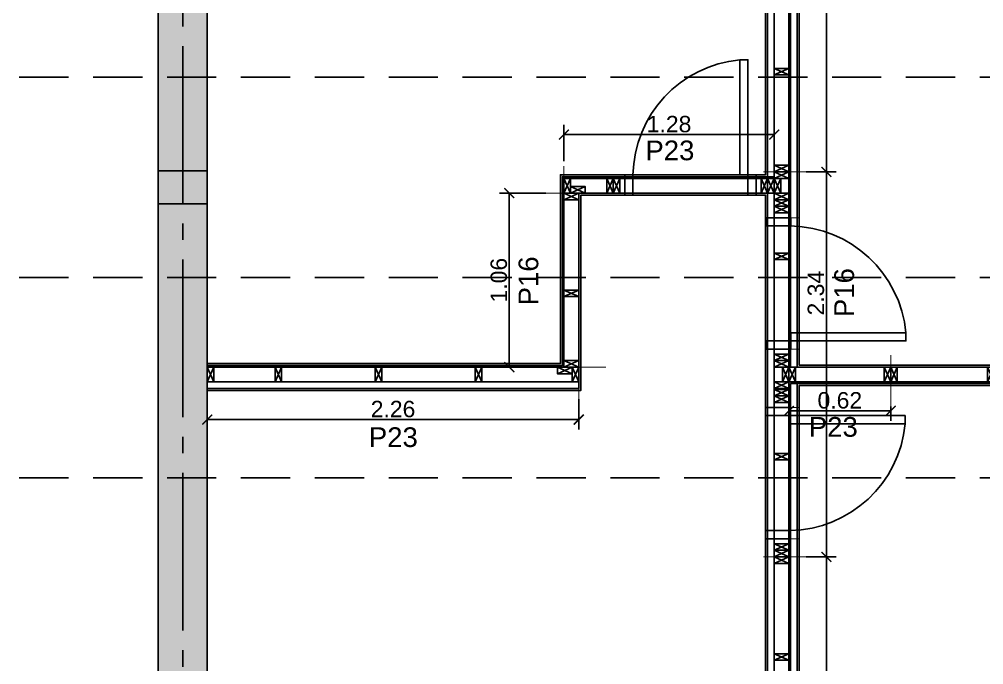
# Model space of a CAD drawing. Header units: millimetres. Extents: x -13913 to 5993, y 1496 to 3225.
# Drawn here: x 3006.13 to 3012, y 1622.26 to 1626.2 of the extents above; entities that cross this region are included whole.
import ezdxf

# ---------------------------------------------------------------- set-up
doc = ezdxf.new("R2010")
doc.units = ezdxf.units.MM
doc.header["$PDMODE"] = 35
for name, pattern in [('ACAD_ISO04W100', [30, 24, -3, 0, -3]), ('CONTINUA', [200, 100, 100]), ('DASHED', [0.75, 0.5, -0.25])]:
    doc.linetypes.add(name, pattern=pattern)
doc.layers.get('Defpoints').update_dxf_attribs({"color": 230})
for name, color, linetype in [('EJES', 8, 'Continuous'), ('P1- OSB', 7, 'Continuous'), ('P1-CARPINTERIAS', 7, 'Continuous'), ('P1-COLUMNA HºAº', 7, 'Continuous'), ('P1-COTAS', 7, 'Continuous'), ('P1-DURLOK INTERIOR', 7, 'Continuous'), ('P1-ESTRUCTURAS', 7, 'Continuous'), ('P1-LISTON 4CM', 7, 'Continuous'), ('P1-MAMPOSTERIA LADRILLO', 7, 'Continuous'), ('P1-MUROS', 7, 'Continuous'), ('P1-PANEL', 7, 'Continuous'), ('P1-TEXTOS', 7, 'Continuous')]:
    doc.layers.add(name, color=color, linetype=linetype)
doc.styles.add('Arial02.5', font='arial.ttf', dxfattribs={"width": 0.8, "height": 0.025})
doc.styles.add('Arial10', font='arial.ttf', dxfattribs={"height": 0.1})
doc.dimstyles.new('COTA-1-50', dxfattribs={"dimtxt": 0.1, "dimasz": 0.06, "dimexe": 0.06, "dimexo": 0.15, "dimgap": 0.0125, "dimtad": 1, "dimzin": 0, "dimdsep": 46, "dimtxsty": 'Arial10', "dimblk1": 'ARCHTICK', "dimblk2": 'ARCHTICK', "dimsah": 1, "dimcen": 0.09, "dimclrd": 7, "dimclre": 7, "dimclrt": 7, "dimazin": 0, "dimtfac": 1, "dimtofl": 0, "dimtmove": 2, "dimatfit": 3, "dimldrblk": 'ARCHTICK', "dimfxl": 1, "dimtolj": 1, "dimtzin": 0, "dimarcsym": 0})

# ---------------------------------------------------------------- blocks, each defined once
blk = doc.blocks.new('A$C5c9c5e68')
at = {"color": 0}
blk.add_lwpolyline([(2.262326002735335, 0.09000000000014552), (2.262326002735335, 2.273736754432321e-13), (0, 2.273736754432321e-13), (1.369356232316932e-05, 0.09000000000014552)], close=True, dxfattribs=at)
for points in [[(0.04001374500830934, 2.273736754432321e-13), (1.374500834572245e-05, 2.273736754432321e-13), (1.374500834572245e-05, 0.09000000000037289), (0.04001374500830934, 0.09000000000037289), (0.04001374500830934, 2.273736754432321e-13), (1.374500834572245e-05, 0.09000000000037289), (0.04001374500830934, 0.09000000000037289), (1.374500834572245e-05, 2.273736754432321e-13)], [(0.4523260027349352, 0), (0.4123260027349716, 0), (0.4123260027349716, 0.09000000000014552), (0.4523260027349352, 0.09000000000014552), (0.4523260027349352, 0), (0.4123260027349716, 0.09000000000014552), (0.4523260027349352, 0.09000000000014552), (0.4123260027349716, 0)], [(1.062326002735063, 0), (1.022326002735099, 0), (1.022326002735099, 0.09000000000014552), (1.062326002735063, 0.09000000000014552), (1.062326002735063, 0), (1.022326002735099, 0.09000000000014552), (1.062326002735063, 0.09000000000014552), (1.022326002735099, 0)], [(1.67232600273519, 0), (1.632326002735226, 0), (1.632326002735226, 0.09000000000014552), (1.67232600273519, 0.09000000000014552), (1.67232600273519, 0), (1.632326002735226, 0.09000000000014552), (1.67232600273519, 0.09000000000014552), (1.632326002735226, 0)], [(2.222326002735372, 0.09000000000014552), (2.222326002735372, 0.0500000000001819), (2.132326002735226, 0.0500000000001819), (2.132326002735226, 0.09000000000014552), (2.222326002735372, 0.09000000000014552), (2.132326002735226, 0.0500000000001819), (2.132326002735226, 0.09000000000014552), (2.222326002735372, 0.0500000000001819)], [(2.262326002735335, 2.273736754432321e-13), (2.222326002735372, 2.273736754432321e-13), (2.222326002735372, 0.09000000000037289), (2.262326002735335, 0.09000000000037289), (2.262326002735335, 2.273736754432321e-13), (2.222326002735372, 0.09000000000037289), (2.262326002735335, 0.09000000000037289), (2.222326002735372, 2.273736754432321e-13)]]:
    blk.add_lwpolyline(points, dxfattribs=at)
blk = doc.blocks.new('A$C75e540f8')
at = {"color": 0}
blk.add_lwpolyline([(0, 1.059999150000067), (0.09000000000014552, 1.059999150000067), (0.09000000000014552, 0), (0, 0)], close=True, dxfattribs=at)
for points in [[(0.09000000000014552, 1.059999150000067), (0.09000000000014552, 1.019999150000103), (0, 1.019999150000103), (0, 1.059999150000067), (0.09000000000014552, 1.059999150000067), (0, 1.019999150000103), (0, 1.059999150000067), (0.09000000000014552, 1.019999150000103)], [(0.09000000000014552, 0.4699991500001488), (0.09000000000014552, 0.4299991500001852), (0, 0.4299991500001852), (0, 0.4699991500001488), (0.09000000000014552, 0.4699991500001488), (0, 0.4299991500001852), (0, 0.4699991500001488), (0.09000000000014552, 0.4299991500001852)], [(0.09000000000014552, 0.03999999999996362), (0.09000000000014552, 0), (0, 0), (0, 0.03999999999996362), (0.09000000000014552, 0.03999999999996362), (0, 0), (0, 0.03999999999996362), (0.09000000000014552, 0)]]:
    blk.add_lwpolyline(points, dxfattribs=at)
blk = doc.blocks.new('A$C77f14a46')
at = {"color": 0}
blk.add_lwpolyline([(1.280187690827006, 0.09000000004130015), (1.280187690734238, 4.1154635255225e-11), (0, 0), (0, 0.09000000004130015)], close=True, dxfattribs=at)
for points in [[(0.04000000001815351, 4.1154635255225e-11), (1.818989403545856e-11, 4.1154635255225e-11), (1.818989403545856e-11, 0.09000000004130015), (0.04000000001815351, 0.09000000004130015), (0.04000000001815351, 4.1154635255225e-11), (1.818989403545856e-11, 0.09000000004130015), (0.04000000001815351, 0.09000000004130015), (1.818989403545856e-11, 4.1154635255225e-11)], [(0.3001876908265331, 4.1154635255225e-11), (0.2601876908265695, 4.1154635255225e-11), (0.2601876908265695, 0.09000000004130015), (0.3001876908265331, 0.09000000004130015), (0.3001876908265331, 4.1154635255225e-11), (0.2601876908265695, 0.09000000004130015), (0.3001876908265331, 0.09000000004130015), (0.2601876908265695, 4.1154635255225e-11)], [(0.3401876908264967, 4.1154635255225e-11), (0.3001876908265331, 4.1154635255225e-11), (0.3001876908265331, 0.09000000004130015), (0.3401876908264967, 0.09000000004130015), (0.3401876908264967, 4.1154635255225e-11), (0.3001876908265331, 0.09000000004130015), (0.3401876908264967, 0.09000000004130015), (0.3001876908265331, 4.1154635255225e-11)], [(1.240187690827042, 4.1154635255225e-11), (1.200187690827079, 4.1154635255225e-11), (1.200187690827079, 0.09000000004130015), (1.240187690827042, 0.09000000004130015), (1.240187690827042, 4.1154635255225e-11), (1.200187690827079, 0.09000000004130015), (1.240187690827042, 0.09000000004130015), (1.200187690827079, 4.1154635255225e-11)], [(1.280187690827006, 4.1154635255225e-11), (1.240187690827042, 4.1154635255225e-11), (1.240187690827042, 0.09000000004130015), (1.280187690827006, 0.09000000004130015), (1.280187690827006, 4.1154635255225e-11), (1.240187690827042, 0.09000000004130015), (1.280187690827006, 0.09000000004130015), (1.240187690827042, 4.1154635255225e-11)], [(0.1300000000364889, 0.03999999999996362), (0.1300000000364889, 0), (0.04000000003634341, 0), (0.04000000003634341, 0.03999999999996362), (0.1300000000364889, 0.03999999999996362), (0.04000000003634341, 0), (0.04000000003634341, 0.03999999999996362), (0.1300000000364889, 0)]]:
    blk.add_lwpolyline(points, dxfattribs=at)
blk = doc.blocks.new('A$C43dd4c95')
at = {"color": 0}
blk.add_lwpolyline([(0.09000000000014552, 0), (0.09000000000014552, 2.344999150002877), (0, 2.344999150002877), (0, 0)], close=True, dxfattribs=at)
for points in [[(0.09000000000014552, 2.344999150002877), (0.09000000000014552, 2.304999150002914), (0, 2.304999150002914), (0, 2.344999150002877), (0.09000000000014552, 2.344999150002877), (0, 2.304999150002914), (0, 2.344999150002877), (0.09000000000014552, 2.304999150002914)], [(0.03999999999996362, 2.214999150002768), (0, 2.214999150002768), (0, 2.304999150002914), (0.03999999999996362, 2.304999150002914), (0.03999999999996362, 2.214999150002768), (0, 2.304999150002914), (0.03999999999996362, 2.304999150002914), (0, 2.214999150002768)], [(0.09000000000014552, 2.214999149961614), (0.09000000000014552, 2.17499914996165), (0, 2.17499914996165), (0, 2.214999149961614), (0.09000000000014552, 2.214999149961614), (0, 2.17499914996165), (0, 2.214999149961614), (0.09000000000014552, 2.17499914996165)], [(0.09000000000014552, 2.17499914996165), (0.09000000000014552, 2.134999149961686), (0, 2.134999149961686), (0, 2.17499914996165), (0.09000000000014552, 2.17499914996165), (0, 2.134999149961686), (0, 2.17499914996165), (0.09000000000014552, 2.134999149961686)], [(0.09000000000014552, 2.134999149961686), (0.09000000000014552, 2.094999149961723), (0, 2.094999149961723), (0, 2.134999149961686), (0.09000000000014552, 2.134999149961686), (0, 2.094999149961723), (0, 2.134999149961686), (0.09000000000014552, 2.094999149961723)], [(0.09000000000014552, 1.234999999961474), (0.09000000000014552, 1.19499999996151), (0, 1.19499999996151), (0, 1.234999999961474), (0.09000000000014552, 1.234999999961474), (0, 1.19499999996151), (0, 1.234999999961474), (0.09000000000014552, 1.19499999996151)], [(0.09000000000014552, 1.19499999996151), (0.09000000000014552, 1.154999999961547), (0, 1.154999999961547), (0, 1.19499999996151), (0.09000000000014552, 1.19499999996151), (0, 1.154999999961547), (0, 1.19499999996151), (0.09000000000014552, 1.154999999961547)], [(0.09000000000014552, 1.065000000002783), (0.0500000000001819, 1.065000000002783), (0.0500000000001819, 1.155000000002929), (0.09000000000014552, 1.155000000002929), (0.09000000000014552, 1.065000000002783), (0.0500000000001819, 1.155000000002929), (0.09000000000014552, 1.155000000002929), (0.0500000000001819, 1.065000000002783)], [(0.09000000000014552, 1.064999999961628), (0.09000000000014552, 1.024999999961665), (0, 1.024999999961665), (0, 1.064999999961628), (0.09000000000014552, 1.064999999961628), (0, 1.024999999961665), (0, 1.064999999961628), (0.09000000000014552, 1.024999999961665)], [(0.09000000000014552, 1.019999999999754), (0.09000000000014552, 0.9799999999997908), (0, 0.9799999999997908), (0, 1.019999999999754), (0.09000000000014552, 1.019999999999754), (0, 0.9799999999997908), (0, 1.019999999999754), (0.09000000000014552, 0.9799999999997908)], [(0.09000000000014552, 0.9799999999997908), (0.09000000000014552, 0.9399999999998272), (0, 0.9399999999998272), (0, 0.9799999999997908), (0.09000000000014552, 0.9799999999997908), (0, 0.9399999999998272), (0, 0.9799999999997908), (0.09000000000014552, 0.9399999999998272)], [(0.09000000000014552, 0.07999999999992724), (0.09000000000014552, 0.03999999999996362), (0, 0.03999999999996362), (0, 0.07999999999992724), (0.09000000000014552, 0.07999999999992724), (0, 0.03999999999996362), (0, 0.07999999999992724), (0.09000000000014552, 0.03999999999996362)], [(0.09000000000014552, 0.03999999999996362), (0.09000000000014552, 0), (0, 0), (0, 0.03999999999996362), (0.09000000000014552, 0.03999999999996362), (0, 0), (0, 0.03999999999996362), (0.09000000000014552, 0)]]:
    blk.add_lwpolyline(points, dxfattribs=at)
at = {"color": 8}
for points in [[(0.09000000000014552, 1.849999999999682), (0.09000000000014552, 1.809999999999718), (0, 1.809999999999718), (0, 1.849999999999682), (0.09000000000014552, 1.849999999999682), (0, 1.809999999999718), (0, 1.849999999999682), (0.09000000000014552, 1.809999999999718)], [(0.09000000000014552, 0.6299999999998818), (0.09000000000014552, 0.5899999999999181), (0, 0.5899999999999181), (0, 0.6299999999998818), (0.09000000000014552, 0.6299999999998818), (0, 0.5899999999999181), (0, 0.6299999999998818), (0.09000000000014552, 0.5899999999999181)]]:
    blk.add_lwpolyline(points, dxfattribs=at)
blk = doc.blocks.new('A$C1afa53f3')
at = {"color": 0}
blk.add_lwpolyline([(0.09000000000014552, 2.440000000000055), (0.09000000000014552, 0), (0, 0), (0, 2.440000000000055)], close=True, dxfattribs=at)
for points in [[(0.09000000000014552, 2.440000000000055), (0.09000000000014552, 2.400000000000091), (0, 2.400000000000091), (0, 2.440000000000055), (0.09000000000014552, 2.440000000000055), (0, 2.400000000000091), (0, 2.440000000000055), (0.09000000000014552, 2.400000000000091)], [(0.09000000000014552, 1.849999999999682), (0.09000000000014552, 1.809999999999718), (0, 1.809999999999718), (0, 1.849999999999682), (0.09000000000014552, 1.849999999999682), (0, 1.809999999999718), (0, 1.849999999999682), (0.09000000000014552, 1.809999999999718)], [(0.09000000000014552, 1.240000000000009), (0.09000000000014552, 1.200000000000045), (0, 1.200000000000045), (0, 1.240000000000009), (0.09000000000014552, 1.240000000000009), (0, 1.200000000000045), (0, 1.240000000000009), (0.09000000000014552, 1.200000000000045)], [(0.09000000000014552, 0.6299999999998818), (0.09000000000014552, 0.5899999999999181), (0, 0.5899999999999181), (0, 0.6299999999998818), (0.09000000000014552, 0.6299999999998818), (0, 0.5899999999999181), (0, 0.6299999999998818), (0.09000000000014552, 0.5899999999999181)], [(0.09000000000014552, 0.03999999999996362), (0.09000000000014552, 0), (0, 0), (0, 0.03999999999996362), (0.09000000000014552, 0.03999999999996362), (0, 0), (0, 0.03999999999996362), (0.09000000000014552, 0)]]:
    blk.add_lwpolyline(points, dxfattribs=at)
blk = doc.blocks.new('A$C5d69daeb')
at = {"color": 0}
blk.add_lwpolyline([(0.09000000000014552, 1.830000000000609), (0.09000000000014552, 0), (0, 0), (0, 1.830000000000609)], close=True, dxfattribs=at)
for points in [[(0.09000000000014552, 1.830000000000609), (0.09000000000014552, 1.790000000000646), (0, 1.790000000000646), (0, 1.830000000000609), (0.09000000000014552, 1.830000000000609), (0, 1.790000000000646), (0, 1.830000000000609), (0.09000000000014552, 1.790000000000646)], [(0.09000000000014552, 1.240000000000464), (0.09000000000014552, 1.2000000000005), (0, 1.2000000000005), (0, 1.240000000000464), (0.09000000000014552, 1.240000000000464), (0, 1.2000000000005), (0, 1.240000000000464), (0.09000000000014552, 1.2000000000005)], [(0.09000000000014552, 0.6300000000005639), (0.09000000000014552, 0.5900000000006003), (0, 0.5900000000006003), (0, 0.6300000000005639), (0.09000000000014552, 0.6300000000005639), (0, 0.5900000000006003), (0, 0.6300000000005639), (0.09000000000014552, 0.5900000000006003)], [(0.09000000000014552, 0.04000000000064574), (0.09000000000014552, 6.821210263296962e-13), (0, 6.821210263296962e-13), (0, 0.04000000000064574), (0.09000000000014552, 0.04000000000064574), (0, 6.821210263296962e-13), (0, 0.04000000000064574), (0.09000000000014552, 6.821210263296962e-13)]]:
    blk.add_lwpolyline(points, dxfattribs=at)
blk = doc.blocks.new('A$Ca9eaa56d')
at = {"color": 0}
for points in [[(0.04000000002270099, 5.138645065017045e-11), (2.273736754432321e-11, 5.138645065017045e-11), (2.273736754432321e-11, 0.09000000005153197), (0.04000000002270099, 0.09000000005153197), (0.04000000002270099, 5.138645065017045e-11), (2.273736754432321e-11, 0.09000000005153197), (0.04000000002270099, 0.09000000005153197), (2.273736754432321e-11, 5.138645065017045e-11)], [(0.6199999999994361, 5.138645065017045e-11), (0.5799999999994725, 5.138645065017045e-11), (0.5799999999994725, 0.09000000005153197), (0.6199999999994361, 0.09000000005153197), (0.6199999999994361, 5.138645065017045e-11), (0.5799999999994725, 0.09000000005153197), (0.6199999999994361, 0.09000000005153197), (0.5799999999994725, 5.138645065017045e-11)]]:
    blk.add_lwpolyline(points, dxfattribs=at)
blk.add_lwpolyline([(4.547473508864641e-11, 0.08999999999991815), (0.6199999999994361, 0.09000000005153197), (0.6199999999994361, 5.161382432561368e-11), (0, 0)], close=True, dxfattribs=at)
blk = doc.blocks.new('A$Ca94d6937')
at = {"color": 0}
for points in [[(0.03999999999996362, 4.138200893066823e-11), (0, 4.138200893066823e-11), (0, 0.09000000004152753), (0.03999999999996362, 0.09000000004152753), (0.03999999999996362, 4.138200893066823e-11), (0, 0.09000000004152753), (0.03999999999996362, 0.09000000004152753), (0, 4.138200893066823e-11)], [(0.6300000000001091, 4.138200893066823e-11), (0.5900000000001455, 4.138200893066823e-11), (0.5900000000001455, 0.09000000004152753), (0.6300000000001091, 0.09000000004152753), (0.6300000000001091, 4.138200893066823e-11), (0.5900000000001455, 0.09000000004152753), (0.6300000000001091, 0.09000000004152753), (0.5900000000001455, 4.138200893066823e-11)], [(1.240000000000236, 0), (1.200000000000273, 0), (1.200000000000273, 0.09000000000014552), (1.240000000000236, 0.09000000000014552), (1.240000000000236, 0), (1.200000000000273, 0.09000000000014552), (1.240000000000236, 0.09000000000014552), (1.200000000000273, 0)], [(1.850000000000364, 0), (1.8100000000004, 0), (1.8100000000004, 0.09000000000014552), (1.850000000000364, 0.09000000000014552), (1.850000000000364, 0), (1.8100000000004, 0.09000000000014552), (1.850000000000364, 0.09000000000014552), (1.8100000000004, 0)], [(2.440000000000055, 4.138200893066823e-11), (2.400000000000091, 4.138200893066823e-11), (2.400000000000091, 0.09000000004152753), (2.440000000000055, 0.09000000004152753), (2.440000000000055, 4.138200893066823e-11), (2.400000000000091, 0.09000000004152753), (2.440000000000055, 0.09000000004152753), (2.400000000000091, 4.138200893066823e-11)]]:
    blk.add_lwpolyline(points, dxfattribs=at)
blk.add_lwpolyline([(1.818989403545856e-11, 0.09000000000014552), (2.546585164964199e-11, 4.160938260611147e-11), (2.44000000002552, 9.094947017729282e-13), (2.44000000002552, 0.09000000000082764)], close=True, dxfattribs=at)
blk = doc.blocks.new('_ARCHTICK')
at = {"color": 0, "linetype": 'ByBlock', "const_width": 0.15}
blk.add_lwpolyline([(-0.5, -0.5), (0.5, 0.5)], dxfattribs=at)
blk = doc.blocks.new('*D229')
at = {"layer": 'Defpoints', "color": 0, "transparency": 16777216}
for p in [(3010.768192455428, 1627.706138510435), (3010.768192455428, 1625.266138510435), (3011.041209287706, 1625.266138510435)]:
    blk.add_point(p, dxfattribs=at)
at = {"layer": 'P1-COTAS', "color": 7, "lineweight": -2, "transparency": 16777216}
for p, q in [((3010.918192455428, 1627.706138510435), (3011.101209287706, 1627.706138510435)), ((3011.041209287706, 1627.706138510435), (3011.041209287706, 1625.266138510435)), ((3010.918192455428, 1625.266138510435), (3011.101209287706, 1625.266138510435))]:
    blk.add_line(p, q, dxfattribs=at)
at = {"layer": 'P1-COTAS', "color": 7, "lineweight": -2, "transparency": 16777216, "xscale": 0.06, "yscale": 0.06, "zscale": 0.06}
for p, rotation in [((3011.041209287706, 1627.706138510435), 90), ((3011.041209287706, 1625.266138510435), 270)]:
    blk.add_blockref('_ARCHTICK', p, dxfattribs=dict(at, rotation=rotation))
at = {"layer": 'P1-COTAS', "color": 7, "transparency": 16777216, "insert": (3010.978504649234, 1626.486138510434), "char_height": 0.1, "attachment_point": 5, "rotation": 90, "style": 'Arial10'}
blk.add_mtext('\\A1;2.44', dxfattribs=at)
blk = doc.blocks.new('*D230')
at = {"layer": 'Defpoints', "color": 0, "transparency": 16777216}
for p in [(3010.768192455428, 1625.266138510435), (3010.768192455428, 1622.921139360432), (3011.041209287709, 1622.921139360432)]:
    blk.add_point(p, dxfattribs=at)
at = {"layer": 'P1-COTAS', "color": 7, "lineweight": -2, "transparency": 16777216}
for p, q in [((3010.918192455428, 1625.266138510435), (3011.101209287709, 1625.266138510435)), ((3011.041209287709, 1625.266138510435), (3011.041209287709, 1622.921139360432)), ((3010.918192455428, 1622.921139360432), (3011.101209287709, 1622.921139360432))]:
    blk.add_line(p, q, dxfattribs=at)
at = {"layer": 'P1-COTAS', "color": 7, "lineweight": -2, "transparency": 16777216, "xscale": 0.06, "yscale": 0.06, "zscale": 0.06}
for p, rotation in [((3011.041209287709, 1625.266138510435), 90), ((3011.041209287709, 1622.921139360432), 270)]:
    blk.add_blockref('_ARCHTICK', p, dxfattribs=dict(at, rotation=rotation))
at = {"layer": 'P1-COTAS', "color": 7, "transparency": 16777216, "insert": (3010.977617882522, 1624.527209531016), "char_height": 0.1, "attachment_point": 5, "rotation": 90, "style": 'Arial10'}
blk.add_mtext('\\A1;2.34', dxfattribs=at)
blk = doc.blocks.new('*D231')
at = {"layer": 'Defpoints', "color": 0, "transparency": 16777216}
for p in [(3010.768192455428, 1622.921139360432), (3010.768192455428, 1621.091139360432), (3011.04120928771, 1621.091139360432)]:
    blk.add_point(p, dxfattribs=at)
at = {"layer": 'P1-COTAS', "color": 7, "lineweight": -2, "transparency": 16777216}
for p, q in [((3010.918192455428, 1622.921139360432), (3011.101209287709, 1622.921139360432)), ((3011.04120928771, 1622.921139360432), (3011.04120928771, 1621.091139360432)), ((3010.918192455428, 1621.091139360432), (3011.101209287709, 1621.091139360432))]:
    blk.add_line(p, q, dxfattribs=at)
at = {"layer": 'P1-COTAS', "color": 7, "lineweight": -2, "transparency": 16777216, "xscale": 0.06, "yscale": 0.06, "zscale": 0.06}
for p, rotation in [((3011.04120928771, 1622.921139360432), 90), ((3011.04120928771, 1621.091139360432), 270)]:
    blk.add_blockref('_ARCHTICK', p, dxfattribs=dict(at, rotation=rotation))
at = {"layer": 'P1-COTAS', "color": 7, "transparency": 16777216, "insert": (3010.977617882525, 1622.006139360431), "char_height": 0.1, "attachment_point": 5, "rotation": 90, "style": 'Arial10'}
blk.add_mtext('\\A1;1.83', dxfattribs=at)
blk = doc.blocks.new('*D220')
at = {"layer": 'Defpoints', "color": 0, "transparency": 16777216}
for p in [(3010.81319688018, 1623.986129404739), (3011.433192455473, 1623.986129404739), (3011.433192455473, 1623.810285772533)]:
    blk.add_point(p, dxfattribs=at)
at = {"layer": 'P1-COTAS', "color": 7, "lineweight": -2, "transparency": 16777216}
for p, q in [((3010.81319688018, 1623.836129404739), (3010.81319688018, 1623.750285772534)), ((3010.81319688018, 1623.810285772533), (3011.433192455473, 1623.810285772533)), ((3011.433192455473, 1623.836129404739), (3011.433192455473, 1623.750285772534))]:
    blk.add_line(p, q, dxfattribs=at)
at = {"layer": 'P1-COTAS', "color": 7, "lineweight": -2, "transparency": 16777216, "xscale": 0.06, "yscale": 0.06, "zscale": 0.06, "rotation": 180}
blk.add_blockref('_ARCHTICK', (3010.81319688018, 1623.810285772533), dxfattribs=at)
at = {"layer": 'P1-COTAS', "color": 7, "lineweight": -2, "transparency": 16777216, "xscale": 0.06, "yscale": 0.06, "zscale": 0.06}
blk.add_blockref('_ARCHTICK', (3011.433192455473, 1623.810285772533), dxfattribs=at)
at = {"layer": 'P1-COTAS', "color": 7, "transparency": 16777216, "insert": (3011.123194667826, 1623.873843071306), "char_height": 0.1, "attachment_point": 5, "style": 'Arial10'}
blk.add_mtext('\\A1;0.62', dxfattribs=at)
blk = doc.blocks.new('*D221')
at = {"layer": 'Defpoints', "color": 0, "transparency": 16777216}
for p in [(3009.4430047646, 1625.492655874322), (3009.4430047646, 1625.181138510414), (3010.72319245538, 1625.181138510434)]:
    blk.add_point(p, dxfattribs=at)
at = {"layer": 'P1-COTAS', "color": 7, "lineweight": -2, "transparency": 16777216}
for p, q in [((3009.4430047646, 1625.331138510414), (3009.4430047646, 1625.552655874322)), ((3010.72319245538, 1625.331138510434), (3010.72319245538, 1625.552655874322)), ((3010.72319245538, 1625.492655874322), (3009.4430047646, 1625.492655874322))]:
    blk.add_line(p, q, dxfattribs=at)
at = {"layer": 'P1-COTAS', "color": 7, "lineweight": -2, "transparency": 16777216, "xscale": 0.06, "yscale": 0.06, "zscale": 0.06, "rotation": 180}
blk.add_blockref('_ARCHTICK', (3009.4430047646, 1625.492655874322), dxfattribs=at)
at = {"layer": 'P1-COTAS', "color": 7, "lineweight": -2, "transparency": 16777216, "xscale": 0.06, "yscale": 0.06, "zscale": 0.06}
blk.add_blockref('_ARCHTICK', (3010.72319245538, 1625.492655874322), dxfattribs=at)
at = {"layer": 'P1-COTAS', "color": 7, "transparency": 16777216, "insert": (3010.08309860999, 1625.556213173094), "char_height": 0.1, "attachment_point": 5, "style": 'Arial10'}
blk.add_mtext('\\A1;1.28', dxfattribs=at)
blk = doc.blocks.new('*D222')
at = {"layer": 'Defpoints', "color": 0, "transparency": 16777216}
for p in [(3009.48300476473, 1625.136138510435), (3009.110036634428, 1624.076139360394), (3009.48300476473, 1624.076139360394)]:
    blk.add_point(p, dxfattribs=at)
at = {"layer": 'P1-COTAS', "color": 7, "lineweight": -2, "transparency": 16777216}
for p, q in [((3009.33300476473, 1625.136138510435), (3009.050036634428, 1625.136138510435)), ((3009.110036634428, 1625.136138510435), (3009.110036634428, 1624.076139360394)), ((3009.33300476473, 1624.076139360394), (3009.050036634428, 1624.076139360394))]:
    blk.add_line(p, q, dxfattribs=at)
at = {"layer": 'P1-COTAS', "color": 7, "lineweight": -2, "transparency": 16777216, "xscale": 0.06, "yscale": 0.06, "zscale": 0.06}
for p, rotation in [((3009.110036634428, 1625.136138510435), 90), ((3009.110036634428, 1624.076139360394), 270)]:
    blk.add_blockref('_ARCHTICK', p, dxfattribs=dict(at, rotation=rotation))
at = {"layer": 'P1-COTAS', "color": 7, "transparency": 16777216, "insert": (3009.046479335656, 1624.606138935413), "char_height": 0.1, "attachment_point": 5, "rotation": 90, "style": 'Arial10'}
blk.add_mtext('\\A1;1.06', dxfattribs=at)
blk = doc.blocks.new('*D219')
at = {"layer": 'Defpoints', "color": 0, "transparency": 16777216}
for p in [(3007.270683186617, 1624.03113513672), (3009.533009189352, 1624.031135136708), (3009.533009189352, 1623.757138473468)]:
    blk.add_point(p, dxfattribs=at)
at = {"layer": 'P1-COTAS', "color": 7, "lineweight": -2, "transparency": 16777216}
for p, q in [((3007.270683186617, 1623.88113513672), (3007.270683186617, 1623.697138473468)), ((3009.533009189352, 1623.881135136708), (3009.533009189352, 1623.697138473468)), ((3007.270683186617, 1623.757138473468), (3009.533009189352, 1623.757138473468))]:
    blk.add_line(p, q, dxfattribs=at)
at = {"layer": 'P1-COTAS', "color": 7, "lineweight": -2, "transparency": 16777216, "xscale": 0.06, "yscale": 0.06, "zscale": 0.06, "rotation": 180}
blk.add_blockref('_ARCHTICK', (3007.270683186617, 1623.757138473468), dxfattribs=at)
at = {"layer": 'P1-COTAS', "color": 7, "lineweight": -2, "transparency": 16777216, "xscale": 0.06, "yscale": 0.06, "zscale": 0.06}
blk.add_blockref('_ARCHTICK', (3009.533009189352, 1623.757138473468), dxfattribs=at)
at = {"layer": 'P1-COTAS', "color": 7, "transparency": 16777216, "insert": (3008.401846187985, 1623.82069577224), "char_height": 0.1, "attachment_point": 5, "style": 'Arial10'}
blk.add_mtext('\\A1;2.26', dxfattribs=at)

msp = doc.modelspace()

# ---------------------------------------------------------------- hatches: boundary and pattern name
at = {"layer": 'P1-COLUMNA HºAº'}
h = msp.add_hatch(color=8, dxfattribs=at)
h.dxf.hatch_style = 1
h.paths.add_polyline_path([(3007.270696880179, 1625.271389554438), (3007.270696880179, 1625.071389554438), (3006.970696880179, 1625.071389554438), (3006.970696880179, 1625.271389554438)])
at = {"layer": 'P1-MAMPOSTERIA LADRILLO', "true_color": 0xcc2427}
h = msp.add_hatch(color=242, dxfattribs=at)
h.dxf.hatch_style = 1
h.paths.add_polyline_path([(3006.970696880181, 1618.521622859132), (3006.970669493011, 1628.364642754423), (3007.270696880179, 1628.364616060484), (3007.270696880179, 1618.521623693851)])

# ---------------------------------------------------------------- linework, layer by layer
at = {"layer": 'EJES', "color": 18, "linetype": 'ACAD_ISO04W100', "ltscale": 0.04, "true_color": 0x000000}
msp.add_lwpolyline([(3007.120683186617, 1644.231908161929), (3007.120683186617, 1611.827887161403)], dxfattribs=at)
at = {"layer": 'P1- OSB'}
for points in [[(3010.813196880086, 1624.076135136762), (3010.822696880179, 1624.076135136711), (3010.822696880179, 1628.231126088029), (3010.813196880179, 1628.231126088029)], [(3010.723196880179, 1625.235634286762), (3010.723196880179, 1625.226134286762), (3009.443009189352, 1625.226134286803), (3009.443009189352, 1624.076135136721), (3007.270683186617, 1624.076135136721), (3007.270683186617, 1624.085635136721), (3009.433509189352, 1624.085635136721), (3009.433509189352, 1625.235634286762)], [(3010.822696880179, 1620.43613513676), (3010.81319688018, 1620.436135136763), (3010.813196879885, 1623.986135136711), (3013.873196880181, 1623.986135136705), (3013.873196880156, 1623.976635136721), (3010.822696880179, 1623.976635136721)]]:
    msp.add_lwpolyline(points, close=True, dxfattribs=at)
at = {"layer": 'P1-CARPINTERIAS', "color": 8, "linetype": 'CONTINUA'}
for points in [[(3010.513318014814, 1625.948134286761), (3010.563196030183, 1625.948134286761), (3010.563196030183, 1625.123634286721), (3010.613196030179, 1625.123634286721), (3010.61319603018, 1625.248134286762), (3010.513196030181, 1625.248134286762), (3010.513318014814, 1625.948134286761, 0.3805686529644291), (3009.863196880179, 1625.248134286762), (3009.863196880179, 1625.123634286721), (3009.813196880179, 1625.123634286721), (3009.813196880179, 1625.248134286762), (3009.863196880179, 1625.248134286762)], [(3011.525696880178, 1624.286013152085), (3011.525696880178, 1624.236135136716), (3010.675696880178, 1624.236135136716), (3010.675696880178, 1624.18613513672), (3010.825696880179, 1624.18613513672), (3010.825696880178, 1624.286135136719), (3011.525696880178, 1624.286013152085, 0.3805686529644291), (3010.825696880179, 1624.936134286721), (3010.675696880179, 1624.936134286721), (3010.675696880179, 1624.986134286721), (3010.825696880179, 1624.986134286721), (3010.825696880179, 1624.936134286721)], [(3011.521034276145, 1623.731256271395), (3011.521034276145, 1623.781134286764), (3010.671034276145, 1623.781134286764), (3010.671034276145, 1623.83113428676), (3010.821034276145, 1623.83113428676), (3010.821034276145, 1623.731134286761), (3011.521034276145, 1623.731256271395, -0.3805686529644291), (3010.821034276145, 1623.08113513676), (3010.671034276145, 1623.08113513676), (3010.671034276145, 1623.031135136759), (3010.821034276145, 1623.03113513676), (3010.821034276145, 1623.08113513676)]]:
    msp.add_lwpolyline(points, format="xyb", dxfattribs=at)
at = {"layer": 'P1-COLUMNA HºAº', "const_width": 0.01}
for points in [[(3006.970683186617, 1625.271387034391), (3007.270683186617, 1625.271387034391), (3007.270683186617, 1625.07138703439), (3006.970683186617, 1625.07138703439)], [(3007.270696880179, 1625.271389554438), (3007.270696880179, 1625.071389554438), (3006.970696880179, 1625.071389554438), (3006.970696880179, 1625.271389554438)]]:
    msp.add_lwpolyline(points, close=True, dxfattribs=at)
at = {"layer": 'P1-DURLOK INTERIOR'}
for points in [[(3007.27069688018, 1624.085635136721), (3007.270683186617, 1624.098135136721), (3009.421009189352, 1624.098135136721), (3009.421009189352, 1625.248134286762), (3010.670696880179, 1625.248134286762), (3010.670696880179, 1628.178626088029), (3007.270683186617, 1628.178585821477), (3007.27069688018, 1628.191126088029), (3010.683196880179, 1628.191126088029), (3010.683196880179, 1625.235634286762), (3009.433509189352, 1625.235634286762), (3009.433509189352, 1624.085635136721)], [(3010.875196880179, 1624.088635136708), (3010.875196880179, 1628.178626088029), (3013.820696880213, 1628.178626088029), (3013.820696891094, 1624.088635136708)], [(3008.92069688018, 1618.691125181263), (3008.92069688018, 1618.70362518129), (3010.670691705972, 1618.703642662156), (3010.670691705972, 1625.123634286721), (3009.545509189352, 1625.123634286721), (3009.545509189352, 1623.933635136721), (3007.270683186617, 1623.933635136721), (3007.270683186617, 1623.946135136721), (3009.533009189352, 1623.946135136721), (3009.533009189358, 1625.136134286724), (3010.683196880197, 1625.136134286721), (3010.68319688018, 1618.691125181263)], [(3013.83319688018, 1623.976635136721), (3013.83319688018, 1620.476125181262), (3010.862696880179, 1620.476125181262), (3010.862696880179, 1623.976635136721)], [(3013.82069688018, 1623.964135136721), (3013.82069688018, 1620.488625181262), (3010.875196880179, 1620.488625181262), (3010.875196880179, 1623.964135136721)]]:
    msp.add_lwpolyline(points, close=True, dxfattribs=at)
msp.add_lwpolyline([(3010.862696880179, 1624.076135136711), (3010.862696880179, 1628.191126088029), (3013.83319688018, 1628.191126088029), (3013.833196891127, 1624.076135136708), (3010.862696880179, 1624.076135136708)], dxfattribs=at)
at = {"layer": 'P1-ESTRUCTURAS', "color": 8, "linetype": 'DASHED', "ltscale": 0.6}
for points in [[(3006.125545870439, 1625.842072490052), (3015.373360701672, 1625.842072490052)], [(3006.125545870439, 1624.622072490052), (3015.373360701672, 1624.622072490052)], [(3006.125545870439, 1623.402072490052), (3015.373360701672, 1623.402072490052)]]:
    msp.add_lwpolyline(points, dxfattribs=at)
at = {"layer": 'P1-LISTON 4CM', "color": 85, "const_width": 0.001}
msp.add_lwpolyline([(3010.723196880179, 1625.235634286762), (3010.683196880179, 1625.235634286762), (3010.683196880179, 1628.191126088029), (3007.270683186617, 1628.191126088029), (3007.270683186617, 1628.231126088029), (3010.72317448031, 1628.231126088029)], close=True, dxfattribs=at)
at = {"layer": 'P1-LISTON 4CM'}
for points in [[(3010.822696880179, 1624.076135136711), (3010.862696880179, 1624.076135136711), (3010.862696880179, 1628.191126088029), (3013.83319688018, 1628.191126088029), (3013.83319688018, 1624.076135136708), (3013.873196880156, 1624.076135136814), (3013.873201304846, 1628.231126088029), (3010.822696880179, 1628.231126088029)], [(3008.920696880179, 1618.651125181263), (3008.92069688018, 1618.691125181263), (3010.68319688018, 1618.691125181263), (3010.683196880197, 1625.136134286721), (3010.723196880202, 1625.136134286711), (3010.723219280049, 1618.65113513676)], [(3009.533009189352, 1623.98613513672), (3007.27069688018, 1623.98613513672), (3007.27069688018, 1623.946135136721), (3009.533009189352, 1623.946135136721)], [(3010.82269688018, 1620.43613513676), (3010.82269688018, 1623.976635136721), (3010.862696880179, 1623.976635136721), (3010.862696880179, 1620.476125181262), (3013.83319688018, 1620.476125181262), (3013.83319688018, 1623.976635136721), (3013.873196880156, 1623.976635136721), (3013.87319688016, 1620.436125181255)]]:
    msp.add_lwpolyline(points, close=True, dxfattribs=at)
at = {"layer": 'P1-MAMPOSTERIA LADRILLO', "const_width": 0.01}
msp.add_lwpolyline([(3006.970696880181, 1618.521622859132), (3006.970669493011, 1628.364642754423), (3007.270696880179, 1628.364616060484), (3007.270696880179, 1618.521623693851)], close=True, dxfattribs=at)
at = {"layer": 'P1-MAMPOSTERIA LADRILLO', "color": 5, "const_width": 0.006}
for points in [[(3009.44299237485, 1624.977468797799), (3009.442992246637, 1625.300512620883)], [(3010.658212470899, 1625.266138510434), (3011.024577619195, 1625.266138510434)], [(3010.723180065631, 1624.977468797819), (3010.723179937417, 1625.300512620903)], [(3009.333012327359, 1625.136110491789), (3009.699377475655, 1625.136110491789)], [(3007.270673315258, 1623.828102976072), (3007.270673187044, 1624.151146799156)], [(3009.532996799603, 1623.827465424093), (3009.532996671389, 1624.150509247177)], [(3010.813184490431, 1623.782479604839), (3010.813184362217, 1624.141478537025)], [(3011.433180065745, 1623.827469647787), (3011.433179937531, 1624.150513470871)], [(3009.333015276809, 1624.076135136721), (3009.699380425105, 1624.076135136721)], [(3010.658212470899, 1622.921139360431), (3011.024577619195, 1622.921139360431)]]:
    msp.add_lwpolyline(points, dxfattribs=at)
at = {"layer": 'P1-MUROS', "const_width": 0.005}
for points in [[(3010.670662174047, 1628.178626087618), (3009.289863546845, 1628.178636043527), (3009.289863546846, 1628.360636043533), (3011.973191668371, 1628.360636043526), (3011.973191668371, 1628.178636118566), (3010.875196880179, 1628.178636043526), (3010.875196880179, 1624.986134286721), (3010.671009189352, 1624.986134286721), (3010.670691705972, 1625.123634286721), (3010.613197347897, 1625.123634286721), (3010.61319641246, 1625.248121358026), (3010.670696880179, 1625.248121358026)], [(3010.671009189352, 1624.186135136721), (3010.671034276145, 1623.831135136759), (3010.875196880179, 1623.831135136759), (3010.875196880179, 1623.964135136721), (3013.820696880824, 1623.964135136721), (3013.820696880179, 1624.088635136719), (3010.875196880179, 1624.088635136721), (3010.875196880179, 1624.18613513672)], [(3012.02319688018, 1620.491056338848), (3012.02319688018, 1620.306627503394), (3010.852696880178, 1620.306627503393), (3010.852696880179, 1618.521631312937), (3010.395696880179, 1618.521627503394), (3010.395696880179, 1618.703627503394), (3010.670696880179, 1618.703627503393), (3010.671009189335, 1623.031135136759), (3010.875196880179, 1623.031135136759), (3010.875196880179, 1620.488625181262)]]:
    msp.add_lwpolyline(points, close=True, dxfattribs=at)
msp.add_lwpolyline([(3007.271033792497, 1624.098135136721), (3009.421009189352, 1624.098135136721), (3009.421009189352, 1625.248134286762), (3009.813196880179, 1625.248134286762), (3009.813196880179, 1625.123634286721), (3009.545509189352, 1625.123634286721), (3009.545509189352, 1623.933635136721), (3007.271033792497, 1623.933635136721)], dxfattribs=at)
at = {"layer": 'P1-PANEL', "color": 6, "const_width": 0.001}
for points in [[(3007.270758184205, 1628.321125181263), (3007.270757781198, 1628.231126088029), (3010.723196880179, 1628.231124274496), (3010.723196880083, 1625.226134286762), (3009.443009189352, 1625.226134286762), (3009.443009189351, 1624.076135136721), (3007.270683186617, 1624.076135136721), (3007.270683186617, 1623.98613513672), (3009.533009189352, 1623.986135136721), (3009.533009189315, 1625.136134286724), (3010.723196880202, 1625.136134286711), (3010.723174480255, 1618.651125181261), (3008.920696509669, 1618.651125181261), (3008.920696983115, 1618.561125181261), (3010.813192455513, 1618.56113513676), (3010.813219280057, 1620.346135136763), (3013.963201306567, 1620.346125181263), (3013.963281658067, 1628.321122638213), (3007.270683186617, 1628.321122638213)], [(3010.81317448031, 1628.231126088029), (3013.87319688025, 1628.231126088029), (3013.87319688025, 1624.076118378789), (3010.81317448031, 1624.076118378789)], [(3013.87319927895, 1623.986135136751), (3010.81319688018, 1623.986135136751), (3010.81319688018, 1620.436135136734), (3013.87319927895, 1620.436135136734)]]:
    msp.add_lwpolyline(points, close=True, dxfattribs=at)

# ---------------------------------------------------------------- block references
at = {"layer": 'P1-PANEL', "color": 6}
for name, p in [('A$C1afa53f3', (3010.723192455427, 1625.266138510434)), ('A$C77f14a46', (3009.4430047646, 1625.136138510393)), ('A$C5c9c5e68', (3007.270678761864, 1623.986139360393)), ('A$Ca9eaa56d', (3010.813192455133, 1623.986139361096)), ('A$C5d69daeb', (3010.723192455427, 1621.091139360431))]:
    msp.add_blockref(name, p, dxfattribs=at)
at = {"layer": 'P1-PANEL', "color": 244, "true_color": 0x991b1e}
for name, p in [('A$C43dd4c95', (3010.723192455427, 1622.921139360431)), ('A$C75e540f8', (3009.4430047646, 1624.076139360393)), ('A$Ca94d6937', (3011.433192455473, 1623.986139360382))]:
    msp.add_blockref(name, p, dxfattribs=at)

# ---------------------------------------------------------------- texts
at = {"layer": 'P1-TEXTOS', "style": 'Arial02.5'}
for p in [(3009.939056245994, 1625.336542705905), (3010.934425909581, 1623.652686906992), (3008.254665605881, 1623.59010573689)]:
    msp.add_text('P23', height=0.12, dxfattribs=at).set_placement(p)
for p in [(3009.286511891078, 1624.452768217931), (3011.209388867907, 1624.38135387532)]:
    msp.add_text('P16', height=0.12, rotation=90, dxfattribs=at).set_placement(p)

# ---------------------------------------------------------------- dimensions: what is measured, and where the dimension line sits
at = {"layer": 'P1-COTAS'}
for base, p1, p2, picture, middle in [((3011.041209287706, 1625.266138510435), (3010.768192455427, 1627.706138510434), (3010.768192455427, 1625.266138510434), '*D229', (3010.978504649234, 1626.486138510434)), ((3009.110036634428, 1624.076139360394), (3009.483004764729, 1625.136138510434), (3009.483004764729, 1624.076139360393), '*D222', (3009.046479335656, 1624.606138935413)), ((3011.04120928771, 1621.091139360432), (3010.768192455427, 1622.921139360431), (3010.768192455427, 1621.091139360431), '*D231', (3010.977617882525, 1622.006139360431))]:
    dim = msp.add_linear_dim(base=base, p1=p1, p2=p2, angle=90, dimstyle='COTA-1-50', dxfattribs=at)
    dim.commit()
    dim.dimension.update_dxf_attribs({"geometry": picture, "text_midpoint": middle})
for base, p1, p2, picture, middle in [((3009.4430047646, 1625.492655874322), (3010.72319245538, 1625.181138510434), (3009.4430047646, 1625.181138510414), '*D221', (3010.08309860999, 1625.556213173094)), ((3009.533009189352, 1623.757138473468), (3007.270683186617, 1624.03113513672), (3009.533009189352, 1624.031135136708), '*D219', (3008.401846187985, 1623.82069577224)), ((3011.433192455473, 1623.810285772533), (3010.81319688018, 1623.986129404739), (3011.433192455473, 1623.986129404739), '*D220', (3011.123194667826, 1623.873843071306))]:
    dim = msp.add_linear_dim(base=base, p1=p1, p2=p2, dimstyle='COTA-1-50', dxfattribs=at)
    dim.commit()
    dim.dimension.update_dxf_attribs({"geometry": picture, "text_midpoint": middle})
dim = msp.add_linear_dim(base=(3011.041209287709, 1622.921139360432), p1=(3010.768192455427, 1625.266138510434), p2=(3010.768192455427, 1622.921139360431), angle=90, dimstyle='COTA-1-50', dxfattribs=at)
dim.commit()
dim.dimension.update_dxf_attribs({"geometry": '*D230', "text_midpoint": (3010.977617882522, 1624.527209531016), "dimtype": 160})

doc.saveas('drawing.dxf')
